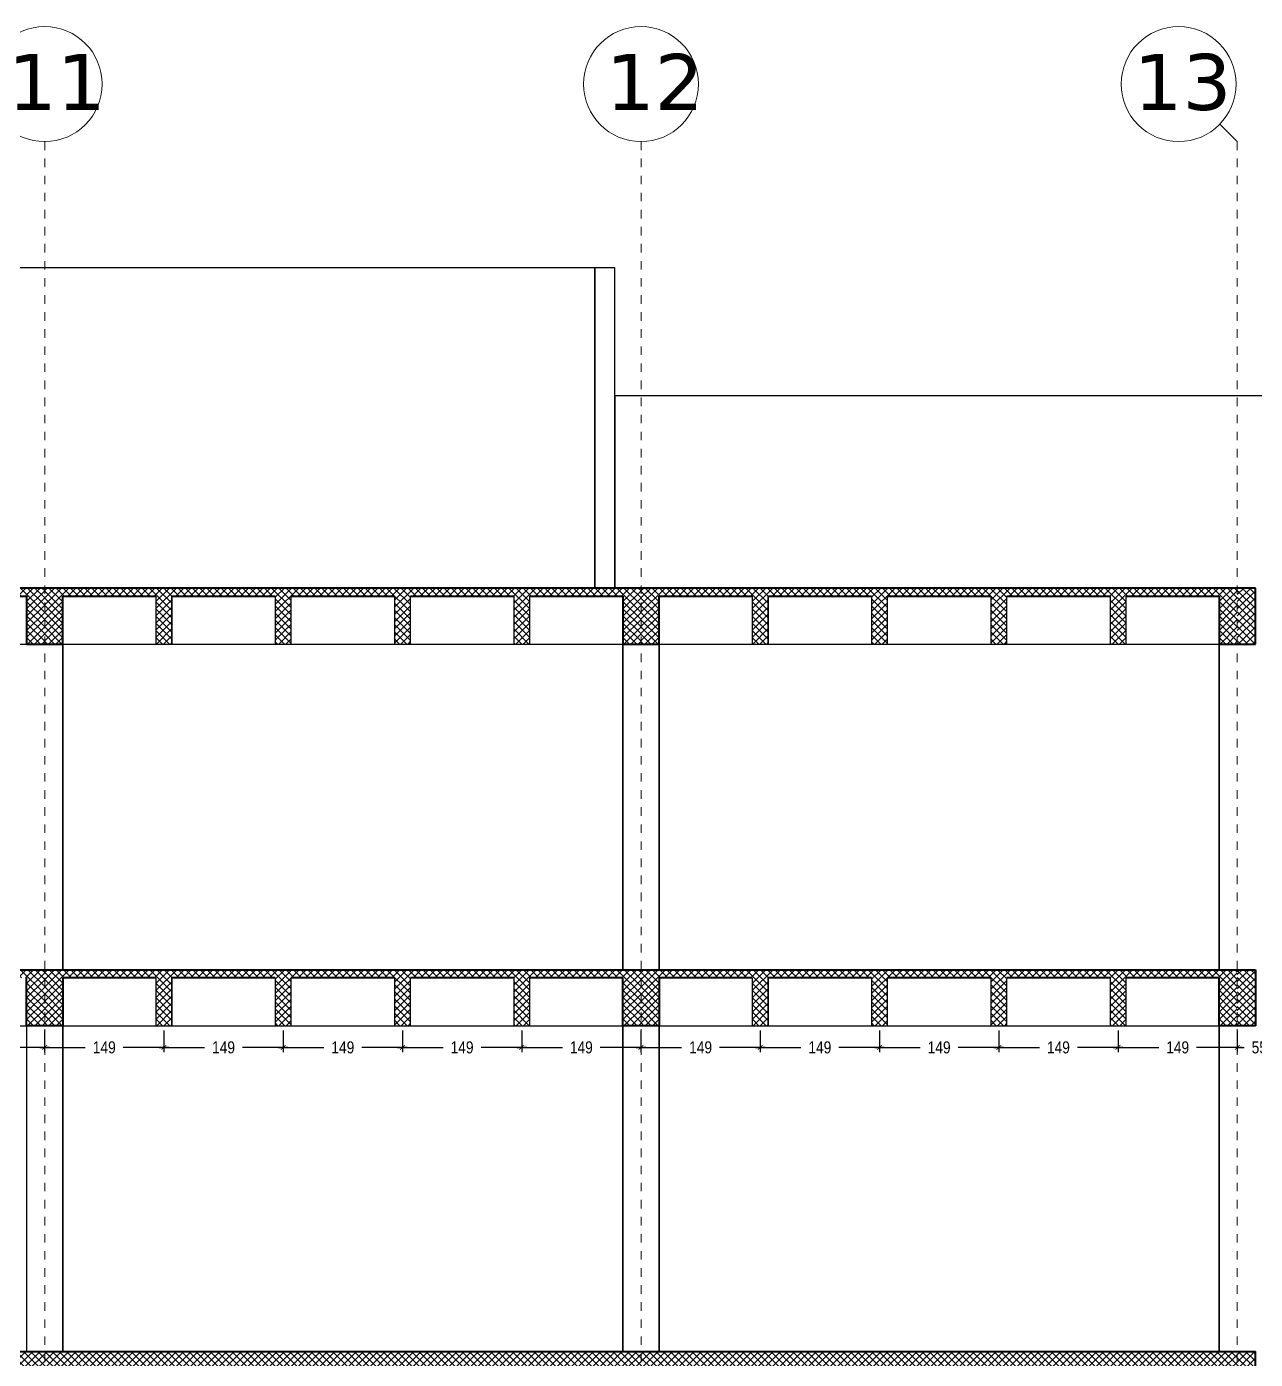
# Model space of a CAD drawing. Header units: centimetres. Extents: x 85226 to 578505, y -13061 to 170378.
# Drawn here: x 448008 to 449543, y 129254 to 130920 of the extents above; entities that cross this region are included whole.
import ezdxf

# ---------------------------------------------------------------- set-up
doc = ezdxf.new("R2010")
doc.units = ezdxf.units.CM
doc.linetypes.add('Dashed', pattern=[10.666667, 5.333333, -5.333333])
for name, color, linetype, lineweight in [('Akset_Pen_No__13', 13, 'Continuous', 18), ('muri', 7, 'Continuous', 40), ('New_01 Bodrumi_Pen_No__87', 87, 'Continuous', 18), ('Spotat', 1, 'Continuous', 15)]:
    doc.layers.add(name, color=color, linetype=linetype, lineweight=lineweight)
doc.layers.add('New_01 Bodrumi_Pen_No__88', color=7, linetype='Continuous', lineweight=18, true_color=0x092600)
doc.styles.add('Dimensionet CM', font='swissc.ttf', dxfattribs={"height": 15})
doc.styles.add('Mini shkronjat', font='simplex.shx', dxfattribs={"height": 6})
doc.dimstyles.new('Dimensionet CM', dxfattribs={"dimtxt": 10, "dimasz": 6, "dimexe": 6, "dimexo": 6, "dimgap": 10, "dimtad": 0, "dimtih": 1, "dimtoh": 1, "dimtxsty": 'Dimensionet CM', "dimblk": 'ARCHTICK', "dimcen": 1, "dimdle": 6, "dimadec": 0, "dimazin": 0, "dimtfac": 1, "dimtmove": 0, "dimatfit": 3, "dimldrblk": 'ARCHTICK', "dimfxl": 1, "dimarcsym": 0})

# ---------------------------------------------------------------- blocks, each defined once
blk = doc.blocks.new('_ArchTick')
at = {"layer": 'Spotat', "color": 0, "const_width": 0.15}
blk.add_lwpolyline([(-0.5, -0.5), (0.5, 0.5)], dxfattribs=at)
blk = doc.blocks.new('*D4841')
at = {"color": 0, "lineweight": -2, "transparency": 16777216}
for p, q in [((447881.5, 129665), (447881.5, 129637.8)), ((448030.5, 129665), (448030.5, 129637.8)), ((447875.5, 129643.8), (447932.3, 129643.8)), ((448036.5, 129643.8), (447979.7, 129643.8))]:
    blk.add_line(p, q, dxfattribs=at)
at = {"layer": 'DEFPOINTS', "color": 0, "transparency": 16777216}
for p in [(447881.5, 129671), (448030.5, 129671), (448030.5, 129643.8)]:
    blk.add_point(p, dxfattribs=at)
at = {"color": 0, "lineweight": -2, "transparency": 16777216, "xscale": 6, "yscale": 6, "zscale": 6, "rotation": 180}
blk.add_blockref('_ArchTick', (447881.5, 129643.8), dxfattribs=at)
at = {"color": 0, "lineweight": -2, "transparency": 16777216, "xscale": 6, "yscale": 6, "zscale": 6}
blk.add_blockref('_ArchTick', (448030.5, 129643.8), dxfattribs=at)
at = {"color": 0, "transparency": 16777216, "insert": (447956, 129643.8), "char_height": 15, "attachment_point": 5, "style": 'Dimensionet CM'}
blk.add_mtext('149', dxfattribs=at)
blk = doc.blocks.new('*D4842')
at = {"color": 0, "lineweight": -2, "transparency": 16777216}
for p, q in [((448030.5, 129665), (448030.5, 129637.8)), ((448179.5, 129665), (448179.5, 129637.8)), ((448024.5, 129643.8), (448081.3, 129643.8)), ((448185.5, 129643.8), (448128.7, 129643.8))]:
    blk.add_line(p, q, dxfattribs=at)
at = {"layer": 'DEFPOINTS', "color": 0, "transparency": 16777216}
for p in [(448030.5, 129671), (448179.5, 129671), (448179.5, 129643.8)]:
    blk.add_point(p, dxfattribs=at)
at = {"color": 0, "lineweight": -2, "transparency": 16777216, "xscale": 6, "yscale": 6, "zscale": 6, "rotation": 180}
blk.add_blockref('_ArchTick', (448030.5, 129643.8), dxfattribs=at)
at = {"color": 0, "lineweight": -2, "transparency": 16777216, "xscale": 6, "yscale": 6, "zscale": 6}
blk.add_blockref('_ArchTick', (448179.5, 129643.8), dxfattribs=at)
at = {"color": 0, "transparency": 16777216, "insert": (448105, 129643.8), "char_height": 15, "attachment_point": 5, "style": 'Dimensionet CM'}
blk.add_mtext('149', dxfattribs=at)
blk = doc.blocks.new('*D4843')
at = {"color": 0, "lineweight": -2, "transparency": 16777216}
for p, q in [((448179.5, 129665), (448179.5, 129637.8)), ((448328.5, 129665), (448328.5, 129637.8)), ((448173.5, 129643.8), (448230.3, 129643.8)), ((448334.5, 129643.8), (448277.7, 129643.8))]:
    blk.add_line(p, q, dxfattribs=at)
at = {"layer": 'DEFPOINTS', "color": 0, "transparency": 16777216}
for p in [(448179.5, 129671), (448328.5, 129671), (448328.5, 129643.8)]:
    blk.add_point(p, dxfattribs=at)
at = {"color": 0, "lineweight": -2, "transparency": 16777216, "xscale": 6, "yscale": 6, "zscale": 6, "rotation": 180}
blk.add_blockref('_ArchTick', (448179.5, 129643.8), dxfattribs=at)
at = {"color": 0, "lineweight": -2, "transparency": 16777216, "xscale": 6, "yscale": 6, "zscale": 6}
blk.add_blockref('_ArchTick', (448328.5, 129643.8), dxfattribs=at)
at = {"color": 0, "transparency": 16777216, "insert": (448254, 129643.8), "char_height": 15, "attachment_point": 5, "style": 'Dimensionet CM'}
blk.add_mtext('149', dxfattribs=at)
blk = doc.blocks.new('*D4844')
at = {"color": 0, "lineweight": -2, "transparency": 16777216}
for p, q in [((448328.5, 129665), (448328.5, 129637.8)), ((448477.5, 129665), (448477.5, 129637.8)), ((448322.5, 129643.8), (448379.3, 129643.8)), ((448483.5, 129643.8), (448426.7, 129643.8))]:
    blk.add_line(p, q, dxfattribs=at)
at = {"layer": 'DEFPOINTS', "color": 0, "transparency": 16777216}
for p in [(448328.5, 129671), (448477.5, 129671), (448477.5, 129643.8)]:
    blk.add_point(p, dxfattribs=at)
at = {"color": 0, "lineweight": -2, "transparency": 16777216, "xscale": 6, "yscale": 6, "zscale": 6, "rotation": 180}
blk.add_blockref('_ArchTick', (448328.5, 129643.8), dxfattribs=at)
at = {"color": 0, "lineweight": -2, "transparency": 16777216, "xscale": 6, "yscale": 6, "zscale": 6}
blk.add_blockref('_ArchTick', (448477.5, 129643.8), dxfattribs=at)
at = {"color": 0, "transparency": 16777216, "insert": (448403, 129643.8), "char_height": 15, "attachment_point": 5, "style": 'Dimensionet CM'}
blk.add_mtext('149', dxfattribs=at)
blk = doc.blocks.new('*D4845')
at = {"color": 0, "lineweight": -2, "transparency": 16777216}
for p, q in [((448477.5, 129665), (448477.5, 129637.8)), ((448626.5, 129665), (448626.5, 129637.8)), ((448471.5, 129643.8), (448528.3, 129643.8)), ((448632.5, 129643.8), (448575.7, 129643.8))]:
    blk.add_line(p, q, dxfattribs=at)
at = {"layer": 'DEFPOINTS', "color": 0, "transparency": 16777216}
for p in [(448477.5, 129671), (448626.5, 129671), (448626.5, 129643.8)]:
    blk.add_point(p, dxfattribs=at)
at = {"color": 0, "lineweight": -2, "transparency": 16777216, "xscale": 6, "yscale": 6, "zscale": 6, "rotation": 180}
blk.add_blockref('_ArchTick', (448477.5, 129643.8), dxfattribs=at)
at = {"color": 0, "lineweight": -2, "transparency": 16777216, "xscale": 6, "yscale": 6, "zscale": 6}
blk.add_blockref('_ArchTick', (448626.5, 129643.8), dxfattribs=at)
at = {"color": 0, "transparency": 16777216, "insert": (448552, 129643.8), "char_height": 15, "attachment_point": 5, "style": 'Dimensionet CM'}
blk.add_mtext('149', dxfattribs=at)
blk = doc.blocks.new('*D4846')
at = {"color": 0, "lineweight": -2, "transparency": 16777216}
for p, q in [((448626.5, 129665), (448626.5, 129637.8)), ((448775.5, 129665), (448775.5, 129637.8)), ((448620.5, 129643.8), (448677.3, 129643.8)), ((448781.5, 129643.8), (448724.7, 129643.8))]:
    blk.add_line(p, q, dxfattribs=at)
at = {"layer": 'DEFPOINTS', "color": 0, "transparency": 16777216}
for p in [(448626.5, 129671), (448775.5, 129671), (448775.5, 129643.8)]:
    blk.add_point(p, dxfattribs=at)
at = {"color": 0, "lineweight": -2, "transparency": 16777216, "xscale": 6, "yscale": 6, "zscale": 6, "rotation": 180}
blk.add_blockref('_ArchTick', (448626.5, 129643.8), dxfattribs=at)
at = {"color": 0, "lineweight": -2, "transparency": 16777216, "xscale": 6, "yscale": 6, "zscale": 6}
blk.add_blockref('_ArchTick', (448775.5, 129643.8), dxfattribs=at)
at = {"color": 0, "transparency": 16777216, "insert": (448701, 129643.8), "char_height": 15, "attachment_point": 5, "style": 'Dimensionet CM'}
blk.add_mtext('149', dxfattribs=at)
blk = doc.blocks.new('*D4847')
at = {"color": 0, "lineweight": -2, "transparency": 16777216}
for p, q in [((448775.5, 129665), (448775.5, 129637.8)), ((448924.5, 129665), (448924.5, 129637.8)), ((448769.5, 129643.8), (448826.3, 129643.8)), ((448930.5, 129643.8), (448873.7, 129643.8))]:
    blk.add_line(p, q, dxfattribs=at)
at = {"layer": 'DEFPOINTS', "color": 0, "transparency": 16777216}
for p in [(448775.5, 129671), (448924.5, 129671), (448924.5, 129643.8)]:
    blk.add_point(p, dxfattribs=at)
at = {"color": 0, "lineweight": -2, "transparency": 16777216, "xscale": 6, "yscale": 6, "zscale": 6, "rotation": 180}
blk.add_blockref('_ArchTick', (448775.5, 129643.8), dxfattribs=at)
at = {"color": 0, "lineweight": -2, "transparency": 16777216, "xscale": 6, "yscale": 6, "zscale": 6}
blk.add_blockref('_ArchTick', (448924.5, 129643.8), dxfattribs=at)
at = {"color": 0, "transparency": 16777216, "insert": (448850, 129643.8), "char_height": 15, "attachment_point": 5, "style": 'Dimensionet CM'}
blk.add_mtext('149', dxfattribs=at)
blk = doc.blocks.new('*D4852')
at = {"color": 0, "lineweight": -2, "transparency": 16777216}
for p, q in [((448924.5, 129665), (448924.5, 129637.8)), ((449073.5, 129665), (449073.5, 129637.8)), ((448918.5, 129643.8), (448975.3, 129643.8)), ((449079.5, 129643.8), (449022.7, 129643.8))]:
    blk.add_line(p, q, dxfattribs=at)
at = {"layer": 'DEFPOINTS', "color": 0, "transparency": 16777216}
for p in [(448924.5, 129671), (449073.5, 129671), (449073.5, 129643.8)]:
    blk.add_point(p, dxfattribs=at)
at = {"color": 0, "lineweight": -2, "transparency": 16777216, "xscale": 6, "yscale": 6, "zscale": 6, "rotation": 180}
blk.add_blockref('_ArchTick', (448924.5, 129643.8), dxfattribs=at)
at = {"color": 0, "lineweight": -2, "transparency": 16777216, "xscale": 6, "yscale": 6, "zscale": 6}
blk.add_blockref('_ArchTick', (449073.5, 129643.8), dxfattribs=at)
at = {"color": 0, "transparency": 16777216, "insert": (448999, 129643.8), "char_height": 15, "attachment_point": 5, "style": 'Dimensionet CM'}
blk.add_mtext('149', dxfattribs=at)
blk = doc.blocks.new('*D4853')
at = {"color": 0, "lineweight": -2, "transparency": 16777216}
for p, q in [((449073.5, 129665), (449073.5, 129637.8)), ((449222.5, 129665), (449222.5, 129637.8)), ((449067.5, 129643.8), (449124.3, 129643.8)), ((449228.5, 129643.8), (449171.7, 129643.8))]:
    blk.add_line(p, q, dxfattribs=at)
at = {"layer": 'DEFPOINTS', "color": 0, "transparency": 16777216}
for p in [(449073.5, 129671), (449222.5, 129671), (449222.5, 129643.8)]:
    blk.add_point(p, dxfattribs=at)
at = {"color": 0, "lineweight": -2, "transparency": 16777216, "xscale": 6, "yscale": 6, "zscale": 6, "rotation": 180}
blk.add_blockref('_ArchTick', (449073.5, 129643.8), dxfattribs=at)
at = {"color": 0, "lineweight": -2, "transparency": 16777216, "xscale": 6, "yscale": 6, "zscale": 6}
blk.add_blockref('_ArchTick', (449222.5, 129643.8), dxfattribs=at)
at = {"color": 0, "transparency": 16777216, "insert": (449148, 129643.8), "char_height": 15, "attachment_point": 5, "style": 'Dimensionet CM'}
blk.add_mtext('149', dxfattribs=at)
blk = doc.blocks.new('*D4854')
at = {"color": 0, "lineweight": -2, "transparency": 16777216}
for p, q in [((449222.5, 129665), (449222.5, 129637.8)), ((449371.5, 129665), (449371.5, 129637.8)), ((449216.5, 129643.8), (449273.3, 129643.8)), ((449377.5, 129643.8), (449320.7, 129643.8))]:
    blk.add_line(p, q, dxfattribs=at)
at = {"layer": 'DEFPOINTS', "color": 0, "transparency": 16777216}
for p in [(449222.5, 129671), (449371.5, 129671), (449371.5, 129643.8)]:
    blk.add_point(p, dxfattribs=at)
at = {"color": 0, "lineweight": -2, "transparency": 16777216, "xscale": 6, "yscale": 6, "zscale": 6, "rotation": 180}
blk.add_blockref('_ArchTick', (449222.5, 129643.8), dxfattribs=at)
at = {"color": 0, "lineweight": -2, "transparency": 16777216, "xscale": 6, "yscale": 6, "zscale": 6}
blk.add_blockref('_ArchTick', (449371.5, 129643.8), dxfattribs=at)
at = {"color": 0, "transparency": 16777216, "insert": (449297, 129643.8), "char_height": 15, "attachment_point": 5, "style": 'Dimensionet CM'}
blk.add_mtext('149', dxfattribs=at)
blk = doc.blocks.new('*D4855')
at = {"color": 0, "lineweight": -2, "transparency": 16777216}
for p, q in [((449371.5, 129665), (449371.5, 129637.8)), ((449520.5, 129665), (449520.5, 129637.8)), ((449365.5, 129643.8), (449422.3, 129643.8)), ((449526.5, 129643.8), (449469.7, 129643.8))]:
    blk.add_line(p, q, dxfattribs=at)
at = {"layer": 'DEFPOINTS', "color": 0, "transparency": 16777216}
for p in [(449371.5, 129671), (449520.5, 129671), (449520.5, 129643.8)]:
    blk.add_point(p, dxfattribs=at)
at = {"color": 0, "lineweight": -2, "transparency": 16777216, "xscale": 6, "yscale": 6, "zscale": 6, "rotation": 180}
blk.add_blockref('_ArchTick', (449371.5, 129643.8), dxfattribs=at)
at = {"color": 0, "lineweight": -2, "transparency": 16777216, "xscale": 6, "yscale": 6, "zscale": 6}
blk.add_blockref('_ArchTick', (449520.5, 129643.8), dxfattribs=at)
at = {"color": 0, "transparency": 16777216, "insert": (449446, 129643.8), "char_height": 15, "attachment_point": 5, "style": 'Dimensionet CM'}
blk.add_mtext('149', dxfattribs=at)
blk = doc.blocks.new('*D4856')
at = {"color": 0, "lineweight": -2, "transparency": 16777216}
for p, q in [((449520.5, 129665), (449520.5, 129637.8)), ((449575.5, 129665), (449575.5, 129637.8)), ((449520.5, 129643.8), (449514.5, 129643.8)), ((449520.5, 129643.8), (449529.1, 129643.8)), ((449575.5, 129643.8), (449567, 129643.8)), ((449575.5, 129643.8), (449581.5, 129643.8))]:
    blk.add_line(p, q, dxfattribs=at)
at = {"layer": 'DEFPOINTS', "color": 0, "transparency": 16777216}
for p in [(449520.5, 129671), (449575.5, 129671), (449575.5, 129643.8)]:
    blk.add_point(p, dxfattribs=at)
at = {"color": 0, "lineweight": -2, "transparency": 16777216, "xscale": 6, "yscale": 6, "zscale": 6}
blk.add_blockref('_ArchTick', (449520.5, 129643.8), dxfattribs=at)
at = {"color": 0, "lineweight": -2, "transparency": 16777216, "xscale": 6, "yscale": 6, "zscale": 6, "rotation": 180}
blk.add_blockref('_ArchTick', (449575.5, 129643.8), dxfattribs=at)
at = {"color": 0, "transparency": 16777216, "insert": (449548, 129643.8), "char_height": 15, "attachment_point": 5, "style": 'Dimensionet CM'}
blk.add_mtext('55', dxfattribs=at)

msp = doc.modelspace()

# ---------------------------------------------------------------- hatches: boundary and pattern name
h = msp.add_hatch()
h.set_pattern_fill('ANSI37', color=256, scale=2, angle=90, style=0)
h.set_pattern_definition([(135, (311804.556, 198980.813), (-4.49012806, -4.49012806), []), (225, (311804.556, 198980.813), (4.49012806, -4.49012806), [])])
h.paths.add_polyline_path([(448030.535, 130217.973), (447285.535, 130217.973), (447285.535, 130147.973), (447308.035, 130147.973), (447308.035, 130207.973), (447424.535, 130207.973), (447424.535, 130147.973), (447444.535, 130147.973), (447444.535, 130207.973), (447573.535, 130207.973), (447573.535, 130147.973), (447593.535, 130147.973), (447593.535, 130207.973), (447722.535, 130207.973), (447722.535, 130147.973), (447742.535, 130147.973), (447742.535, 130207.973), (447871.535, 130207.973), (447871.535, 130147.973), (447891.535, 130147.973), (447891.535, 130207.973), (448008.035, 130207.973), (448008.035, 130147.973), (448030.535, 130147.973)])
h = msp.add_hatch()
h.set_pattern_fill('ANSI37', color=256, scale=2, angle=90, style=0)
h.set_pattern_definition([(135, (312549.556, 198980.813), (-4.49012806, -4.49012806), []), (225, (312549.556, 198980.813), (4.49012806, -4.49012806), [])])
h.paths.add_polyline_path([(448775.535, 130217.973), (448030.535, 130217.973), (448030.535, 130147.973), (448053.035, 130147.973), (448053.035, 130207.973), (448169.535, 130207.973), (448169.535, 130147.973), (448189.535, 130147.973), (448189.535, 130207.973), (448318.535, 130207.973), (448318.535, 130147.973), (448338.535, 130147.973), (448338.535, 130207.973), (448467.535, 130207.973), (448467.535, 130147.973), (448487.535, 130147.973), (448487.535, 130207.973), (448616.535, 130207.973), (448616.535, 130147.973), (448636.535, 130147.973), (448636.535, 130207.973), (448753.035, 130207.973), (448753.035, 130147.973), (448775.535, 130147.973)])
h = msp.add_hatch()
h.set_pattern_fill('ANSI37', color=256, scale=2, angle=90, style=0)
h.set_pattern_definition([(135, (313294.552, 198980.813), (-4.49012806, -4.49012806), []), (225, (313294.552, 198980.813), (4.49012806, -4.49012806), [])])
h.paths.add_polyline_path([(449520.531, 130217.973), (448775.531, 130217.973), (448775.531, 130147.973), (448798.031, 130147.973), (448798.031, 130207.973), (448914.531, 130207.973), (448914.531, 130147.973), (448934.531, 130147.973), (448934.531, 130207.973), (449063.531, 130207.973), (449063.531, 130147.973), (449083.531, 130147.973), (449083.531, 130207.973), (449212.531, 130207.973), (449212.531, 130147.973), (449232.531, 130147.973), (449232.531, 130207.973), (449361.531, 130207.973), (449361.531, 130147.973), (449381.531, 130147.973), (449381.531, 130207.973), (449498.031, 130207.973), (449498.031, 130147.973), (449520.531, 130147.973)])
h = msp.add_hatch()
h.set_pattern_fill('ANSI37', color=256, scale=2, angle=90, style=0)
h.set_pattern_definition([(135, (305789.556, 198520.813), (-4.49012806, -4.49012806), []), (225, (305789.556, 198520.813), (4.49012806, -4.49012806), [])])
h.paths.add_polyline_path([(449520.531, 130147.973), (449543.031, 130147.973), (449543.031, 130217.973), (449520.531, 130217.973)])
h = msp.add_hatch()
h.set_pattern_fill('ANSI37', color=256, scale=2, angle=90, style=0)
h.set_pattern_definition([(135, (311059.554, 198503.813), (-4.49012806, -4.49012806), []), (225, (311059.554, 198503.813), (4.49012806, -4.49012806), [])])
h.paths.add_polyline_path([(448030.533, 129740.973), (448008.033, 129740.973), (448008.033, 129740.973), (447308.033, 129740.973), (447308.033, 129740.973), (447285.533, 129740.973), (447285.533, 129670.973), (447308.033, 129670.973), (447308.033, 129730.973), (447424.533, 129730.973), (447424.533, 129670.973), (447444.533, 129670.973), (447444.533, 129730.973), (447573.533, 129730.973), (447573.533, 129670.973), (447593.533, 129670.973), (447593.533, 129730.973), (447722.533, 129730.973), (447722.533, 129670.973), (447742.533, 129670.973), (447742.533, 129730.973), (447871.533, 129730.973), (447871.533, 129670.973), (447891.533, 129670.973), (447891.533, 129730.973), (448008.033, 129730.973), (448008.033, 129670.973), (448030.533, 129670.973)])
h = msp.add_hatch()
h.set_pattern_fill('ANSI37', color=256, scale=2, angle=90, style=0)
h.set_pattern_definition([(135, (311804.556, 198503.813), (-4.49012806, -4.49012806), []), (225, (311804.556, 198503.813), (4.49012806, -4.49012806), [])])
h.paths.add_polyline_path([(448775.535, 129740.973), (448753.035, 129740.973), (448753.035, 129740.973), (448053.035, 129740.973), (448053.035, 129740.973), (448030.535, 129740.973), (448030.535, 129670.973), (448053.035, 129670.973), (448053.035, 129730.973), (448169.535, 129730.973), (448169.535, 129670.973), (448189.535, 129670.973), (448189.535, 129730.973), (448318.535, 129730.973), (448318.535, 129670.973), (448338.535, 129670.973), (448338.535, 129730.973), (448467.535, 129730.973), (448467.535, 129670.973), (448487.535, 129670.973), (448487.535, 129730.973), (448616.535, 129730.973), (448616.535, 129670.973), (448636.535, 129670.973), (448636.535, 129730.973), (448753.035, 129730.973), (448753.035, 129670.973), (448775.535, 129670.973)])
h = msp.add_hatch()
h.set_pattern_fill('ANSI37', color=256, scale=2, angle=90, style=0)
h.set_pattern_definition([(135, (312549.556, 198503.813), (-4.49012806, -4.49012806), []), (225, (312549.556, 198503.813), (4.49012806, -4.49012806), [])])
h.paths.add_polyline_path([(449520.535, 129740.973), (449498.035, 129740.973), (449498.035, 129740.973), (448798.035, 129740.973), (448798.035, 129740.973), (448775.535, 129740.973), (448775.535, 129670.973), (448798.035, 129670.973), (448798.035, 129730.973), (448914.535, 129730.973), (448914.535, 129670.973), (448934.535, 129670.973), (448934.535, 129730.973), (449063.535, 129730.973), (449063.535, 129670.973), (449083.535, 129670.973), (449083.535, 129730.973), (449212.535, 129730.973), (449212.535, 129670.973), (449232.535, 129670.973), (449232.535, 129730.973), (449361.535, 129730.973), (449361.535, 129670.973), (449381.535, 129670.973), (449381.535, 129730.973), (449498.035, 129730.973), (449498.035, 129670.973), (449520.535, 129670.973)])
h = msp.add_hatch()
h.set_pattern_fill('ANSI37', color=256, scale=2, angle=90, style=0)
h.set_pattern_definition([(135, (305789.556, 198503.813), (-4.49012806, -4.49012806), []), (225, (305789.556, 198503.813), (4.49012806, -4.49012806), [])])
h.paths.add_polyline_path([(449520.531, 129670.973), (449543.031, 129670.973), (449543.031, 129740.973), (449520.531, 129740.973)])
h = msp.add_hatch()
h.set_pattern_fill('ANSI37', color=256, scale=2, angle=90, style=0)
h.set_pattern_definition([(135, (305789.556, 198486.813), (-4.49012806, -4.49012806), []), (225, (305789.556, 198486.813), (4.49012806, -4.49012806), [])])
h.paths.add_polyline_path([(449543.031, 129263.973), (449520.531, 129263.973), (449520.531, 129143.973), (449543.031, 129143.973)])
h.paths.add_polyline_path([(449520.531, 129263.973), (448775.535, 129263.973), (448775.535, 129143.973), (448798.035, 129143.973), (448798.035, 129143.973), (448798.035, 129193.973), (448798.035, 129193.973), (448798.035, 129193.973), (448798.035, 129243.973), (449498.031, 129243.973), (449498.031, 129193.973), (449498.031, 129193.973), (449498.031, 129143.973), (449520.531, 129143.973)])
h.paths.add_polyline_path([(448775.535, 129263.973), (448030.535, 129263.973), (448030.535, 129143.973), (448053.035, 129143.973), (448053.035, 129243.973), (448753.035, 129243.973), (448753.035, 129193.973), (448753.035, 129193.973), (448753.035, 129143.973), (448775.535, 129143.973)])
h.paths.add_polyline_path([(448030.535, 129263.973), (447285.535, 129263.973), (447285.535, 129143.973), (447308.035, 129143.973), (447308.035, 129193.973), (447308.035, 129243.973), (448008.035, 129243.973), (448008.035, 129193.973), (448008.035, 129193.973), (448008.035, 129143.973), (448030.535, 129143.973)])
h.paths.add_polyline_path([(447285.535, 129263.973), (447253.035, 129263.973), (446540.535, 129263.973), (446540.535, 129143.973), (446563.035, 129143.973), (446563.035, 129193.973), (446563.035, 129243.973), (447263.035, 129243.973), (447263.035, 129143.973), (447285.535, 129143.973)])
h.paths.add_polyline_path([(446540.535, 129263.973), (446540.535, 129263.973), (445795.535, 129263.973), (445795.535, 129143.973), (445818.035, 129143.973), (445818.035, 129193.973), (445818.035, 129243.973), (446518.035, 129243.973), (446518.035, 129143.973), (446540.535, 129143.973)])
h.paths.add_polyline_path([(445795.535, 129263.973), (445795.535, 129263.973), (445073.035, 129263.973), (445073.035, 129263.973), (445050.535, 129263.973), (445050.535, 129143.973), (445073.035, 129143.973), (445073.035, 129193.973), (445073.035, 129243.973), (445773.035, 129243.973), (445773.035, 129143.973), (445795.535, 129143.973)])
h.paths.add_polyline_path([(445050.535, 129263.973), (445028.035, 129263.973), (445028.035, 129143.973), (445050.535, 129143.973)])

# ---------------------------------------------------------------- linework, layer by layer
for p, q in [((448718.035, 130617.973), (445743.035, 130617.973)), ((448718.035, 130217.973), (448718.035, 130617.973)), ((448743.035, 130617.973), (448718.035, 130617.973)), ((448718.035, 130617.973), (448718.035, 130217.973)), ((448743.035, 130217.973), (448743.035, 130617.973)), ((448743.035, 130457.973), (448743.035, 130217.973)), ((453601.484, 130457.973), (448743.035, 130457.973)), ((445743.035, 130217.973), (448718.035, 130217.973)), ((448718.035, 130217.973), (448743.035, 130217.973)), ((448169.535, 130207.973), (448169.535, 130147.973)), ((448189.535, 130207.973), (448189.535, 130147.973)), ((448753.035, 129740.973), (448753.035, 130207.973)), ((448753.035, 130207.973), (448753.035, 129740.973)), ((448753.035, 129740.973), (448753.035, 130207.973)), ((448798.035, 129740.973), (448798.035, 130207.973)), ((448914.535, 130207.973), (448798.035, 130207.973)), ((448914.535, 130207.973), (448914.535, 130147.973)), ((449063.535, 130207.973), (448934.535, 130207.973)), ((448934.535, 130207.973), (448934.535, 130147.973)), ((449212.535, 130207.973), (449083.535, 130207.973)), ((449361.535, 130207.973), (449232.535, 130207.973)), ((449498.031, 130207.973), (449381.535, 130207.973)), ((449498.031, 130207.973), (449498.031, 129740.973)), ((449498.031, 129740.973), (449498.031, 130207.973)), ((448053.035, 130197.973), (448053.035, 129740.973)), ((448053.035, 129740.973), (448053.035, 130197.973)), ((448053.035, 129740.973), (448053.035, 130197.973)), ((448798.035, 130197.973), (448798.035, 129740.973)), ((445073.035, 130147.973), (449498.031, 130147.973)), ((448743.035, 129740.973), (449443.035, 129740.973)), ((448743.035, 129740.973), (449443.035, 129740.973)), ((449443.035, 129740.973), (449488.035, 129740.973)), ((449488.035, 129740.973), (449543.031, 129740.973)), ((448008.035, 129730.973), (448008.035, 129263.973)), ((448053.035, 129730.973), (448053.035, 129263.973)), ((448053.035, 129263.973), (448053.035, 129730.973)), ((448169.535, 129730.973), (448169.535, 129670.973)), ((448189.535, 129730.973), (448189.535, 129670.973)), ((448753.035, 129263.973), (448753.035, 129730.973)), ((448753.035, 129730.973), (448753.035, 129263.973)), ((448798.035, 129730.973), (448798.035, 129263.973)), ((448798.035, 129263.973), (448798.035, 129730.973)), ((448914.535, 129730.973), (448914.535, 129670.973)), ((448934.535, 129730.973), (448934.535, 129670.973)), ((449498.031, 129263.973), (449498.031, 129730.973)), ((449498.031, 129730.973), (449498.031, 129263.973)), ((445073.035, 129670.973), (449498.031, 129670.973)), ((448743.035, 129263.973), (449443.035, 129263.973)), ((449443.035, 129263.973), (449488.035, 129263.973)), ((449488.035, 129263.973), (449543.031, 129263.973))]:
    msp.add_line(p, q)
for points in [[(448169.535, 130207.973), (448169.535, 130147.973), (448189.535, 130147.973), (448189.535, 130207.973)], [(448318.535, 130207.973), (448318.535, 130147.973), (448338.535, 130147.973), (448338.535, 130207.973)], [(448467.535, 130207.973), (448467.535, 130147.973), (448487.535, 130147.973), (448487.535, 130207.973)], [(448616.535, 130207.973), (448616.535, 130147.973), (448636.535, 130147.973), (448636.535, 130207.973)], [(448914.535, 130207.973), (448914.535, 130147.973), (448934.535, 130147.973), (448934.535, 130207.973)], [(449063.535, 130207.973), (449063.535, 130147.973), (449083.535, 130147.973), (449083.535, 130207.973)], [(449212.535, 130207.973), (449212.535, 130147.973), (449232.535, 130147.973), (449232.535, 130207.973)], [(449361.535, 130207.973), (449361.535, 130147.973), (449381.535, 130147.973), (449381.535, 130207.973)], [(448169.535, 129730.973), (448169.535, 129670.973), (448189.535, 129670.973), (448189.535, 129730.973)], [(448318.535, 129730.973), (448318.535, 129670.973), (448338.535, 129670.973), (448338.535, 129730.973)], [(448467.535, 129730.973), (448467.535, 129670.973), (448487.535, 129670.973), (448487.535, 129730.973)], [(448616.535, 129730.973), (448616.535, 129670.973), (448636.535, 129670.973), (448636.535, 129730.973)], [(448914.535, 129730.973), (448914.535, 129670.973), (448934.535, 129670.973), (448934.535, 129730.973)], [(449063.535, 129730.973), (449063.535, 129670.973), (449083.535, 129670.973), (449083.535, 129730.973)], [(449212.535, 129730.973), (449212.535, 129670.973), (449232.535, 129670.973), (449232.535, 129730.973)], [(449361.535, 129730.973), (449361.535, 129670.973), (449381.535, 129670.973), (449381.535, 129730.973)]]:
    msp.add_lwpolyline(points)
at = {"layer": 'Akset_Pen_No__13', "ltscale": 2}
msp.add_line((449520.531, 130775.961), (449498.52, 130797.52), dxfattribs=at)
at = {"layer": 'Akset_Pen_No__13', "color": 251, "linetype": 'Dashed', "ltscale": 2}
for p, q in [((448030.535, 130775.961), (448030.535, 128143.089)), ((448775.535, 130775.961), (448775.535, 128143.089)), ((449520.531, 130775.961), (449520.531, 128143.089))]:
    msp.add_line(p, q, dxfattribs=at)
at = {"layer": 'Akset_Pen_No__13', "color": 251, "ltscale": 2}
for centre in [(448030.535, 130847.766), (448775.535, 130847.766), (449447.223, 130847.766)]:
    msp.add_circle(centre, 71.805, dxfattribs=at)
at = {"layer": 'muri'}
for p, q in [((449543.031, 130217.973), (447953.035, 130217.973)), ((449543.031, 130147.973), (449543.031, 130217.973)), ((447891.535, 130207.973), (448008.035, 130207.973)), ((448008.035, 130207.973), (448008.035, 130147.973)), ((448053.035, 130147.973), (448053.035, 130207.973)), ((448053.035, 130207.973), (448053.035, 130207.973)), ((448053.035, 130207.973), (448169.535, 130207.973)), ((448189.535, 130207.973), (448318.535, 130207.973)), ((448338.535, 130207.973), (448467.535, 130207.973)), ((448487.535, 130207.973), (448616.535, 130207.973)), ((448636.535, 130207.973), (448753.035, 130207.973)), ((448753.035, 130207.973), (448753.035, 130147.973)), ((448798.035, 130147.973), (448798.035, 130207.973)), ((448798.035, 130207.973), (448914.535, 130207.973)), ((448934.535, 130207.973), (449063.535, 130207.973)), ((449083.535, 130207.973), (449212.535, 130207.973)), ((449232.535, 130207.973), (449361.535, 130207.973)), ((449381.535, 130207.973), (449498.031, 130207.973)), ((449498.031, 130207.973), (449498.031, 130147.973)), ((448008.035, 130147.973), (448053.035, 130147.973)), ((448753.035, 130147.973), (448798.035, 130147.973)), ((449498.031, 130147.973), (449543.031, 130147.973)), ((447253.035, 129740.973), (449543.031, 129740.973)), ((449543.031, 129740.973), (449543.031, 129670.973)), ((448008.035, 129670.973), (448008.035, 129730.973)), ((448169.535, 129730.973), (448053.035, 129730.973)), ((448053.035, 129730.973), (448053.035, 129670.973)), ((448318.535, 129730.973), (448189.535, 129730.973)), ((448467.535, 129730.973), (448338.535, 129730.973)), ((448616.535, 129730.973), (448487.535, 129730.973)), ((448753.035, 129730.973), (448636.535, 129730.973)), ((448753.035, 129670.973), (448753.035, 129730.973)), ((448914.535, 129730.973), (448798.035, 129730.973)), ((448798.035, 129730.973), (448798.035, 129670.973)), ((449063.535, 129730.973), (448934.535, 129730.973)), ((449212.535, 129730.973), (449083.535, 129730.973)), ((449361.535, 129730.973), (449232.535, 129730.973)), ((449498.031, 129730.973), (449381.535, 129730.973)), ((449498.031, 129670.973), (449498.031, 129730.973)), ((448053.035, 129670.973), (448008.035, 129670.973)), ((448798.035, 129670.973), (448753.035, 129670.973)), ((449543.031, 129670.973), (449498.031, 129670.973)), ((447253.035, 129263.973), (449543.031, 129263.973)), ((449543.031, 129143.973), (449543.031, 129263.973))]:
    msp.add_line(p, q, dxfattribs=at)
at = {"layer": 'New_01 Bodrumi_Pen_No__87', "color": 87, "linetype": 'Continuous', "lineweight": 18}
for p, q in [((448718.035, 130617.973), (445743.035, 130617.973)), ((448718.035, 130617.973), (448718.035, 130217.973)), ((448743.035, 130617.973), (448718.035, 130617.973)), ((448743.035, 130217.973), (448743.035, 130617.973)), ((453601.484, 130457.973), (448743.035, 130457.973))]:
    msp.add_line(p, q, dxfattribs=at)
at = {"layer": 'New_01 Bodrumi_Pen_No__88', "color": 98, "linetype": 'Continuous', "lineweight": 18, "true_color": 0x092600}
for p, q in [((448798.035, 129740.973), (448798.035, 130207.973)), ((449498.031, 129740.973), (449498.031, 130207.973))]:
    msp.add_line(p, q, dxfattribs=at)

# ---------------------------------------------------------------- texts
at = {"color": 251, "char_height": 70, "width": 119.52102, "attachment_point": 1, "style": 'Mini shkronjat'}
for s, insert in [('{\\fVerdana|b0|i0|c0|p34;11}', (447984.641, 130885.522)), ('{\\fVerdana|b0|i0|c0|p34;12}', (448731.643, 130885.522)), ('{\\fVerdana|b0|i0|c0|p34;13}', (449391.034, 130885.522))]:
    msp.add_mtext(s, dxfattribs=dict(at, insert=insert))

# ---------------------------------------------------------------- dimensions: what is measured, and where the dimension line sits
for base, p1, p2, picture, middle in [((448030.535, 129643.847), (447881.535, 129670.973), (448030.535, 129670.973), '*D4841', (447956.035, 129643.847)), ((448179.535, 129643.847), (448030.535, 129670.973), (448179.535, 129670.973), '*D4842', (448105.035, 129643.847)), ((448328.535, 129643.847), (448179.535, 129670.973), (448328.535, 129670.973), '*D4843', (448254.035, 129643.847)), ((448477.535, 129643.847), (448328.535, 129670.973), (448477.535, 129670.973), '*D4844', (448403.035, 129643.847)), ((448626.535, 129643.847), (448477.535, 129670.973), (448626.535, 129670.973), '*D4845', (448552.035, 129643.847)), ((448775.535, 129643.847), (448626.535, 129670.973), (448775.535, 129670.973), '*D4846', (448701.035, 129643.847)), ((448924.535, 129643.847), (448775.535, 129670.973), (448924.535, 129670.973), '*D4847', (448850.035, 129643.847)), ((449073.535, 129643.847), (448924.535, 129670.973), (449073.535, 129670.973), '*D4852', (448999.035, 129643.847)), ((449222.535, 129643.847), (449073.535, 129670.973), (449222.535, 129670.973), '*D4853', (449148.035, 129643.847)), ((449371.535, 129643.847), (449222.535, 129670.973), (449371.535, 129670.973), '*D4854', (449297.035, 129643.847)), ((449520.531, 129643.847), (449371.535, 129670.973), (449520.531, 129670.973), '*D4855', (449446.033, 129643.847)), ((449575.531, 129643.847), (449520.531, 129670.973), (449575.531, 129670.973), '*D4856', (449548.031, 129643.847))]:
    dim = msp.add_linear_dim(base=base, p1=p1, p2=p2, dimstyle='Dimensionet CM', override={"dimtmove": 1, "dimfxl": 6})
    dim.commit()
    dim.dimension.update_dxf_attribs({"geometry": picture, "text_midpoint": middle})

doc.saveas('drawing.dxf')
